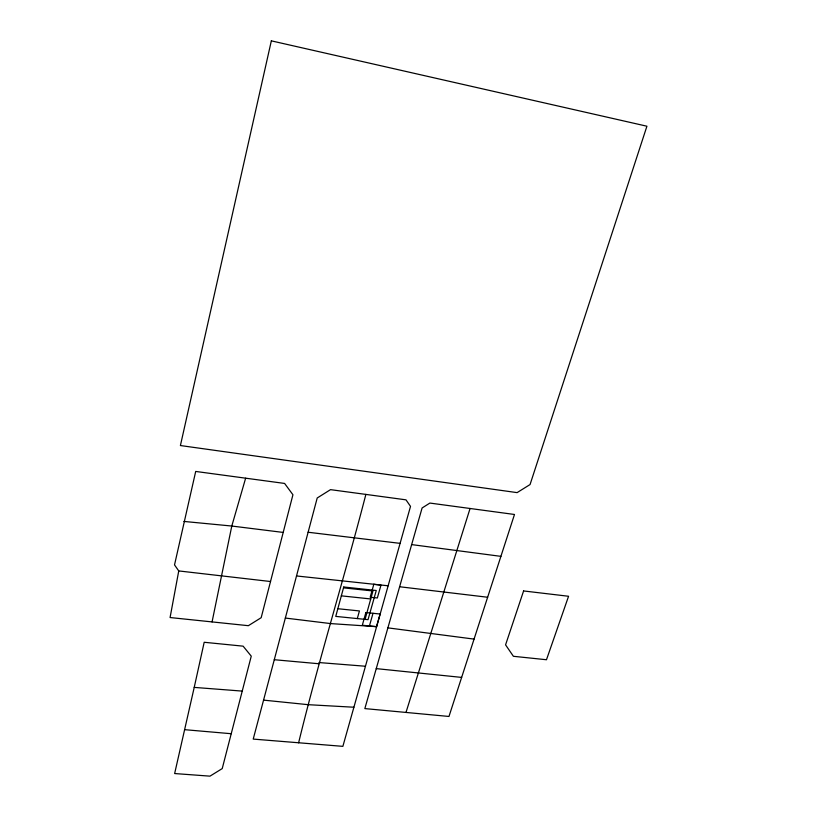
<?xml version="1.0" encoding="UTF-8"?>
<svg xmlns="http://www.w3.org/2000/svg" width="817" height="817" viewBox="0 0 817 817"><rect width="100%" height="100%" fill="white"/><g stroke="black" fill="none" stroke-linecap="round" stroke-linejoin="round"><path stroke-width="1.23" d="M178.749 570.93L170.079 617.54L248.358 625.689L261.174 617.703L292.935 494.755L284.602 483.439L195.702 471.44L174.521 564.894L178.749 570.93L270.529 581.52M212.063 621.921L231.793 526.036L245.641 478.19M194.221 687.393L204.189 642.274L243.119 646.165L251.258 656.153L222.224 768.593L209.979 776.15L174.644 773.546L194.221 687.393L242.24 691.1M298.613 742.806C318.885 659.431 344.406 577.486 365.873 494.408L405.978 499.841L410.522 506.387L342.874 746.35L253.219 739.089L317.21 497.982L330.517 489.649L365.873 494.408M365.066 619.368L372.95 590.977L343.508 587.852M357.305 618.581L359.429 610.942L337.829 608.716M369.427 625.955L373.012 613.291M387.891 627.864L422.103 507.97L429.885 503.068L514.485 514.475L448.972 716.458L364.842 708.594L387.891 627.864L474.054 639.108M405.988 712.424L470.071 508.47M353.894 707.226L308.295 704.693L263.564 700.128M376.606 626.67L330.824 623.606L285.327 618.061M318.998 662.556L365.465 666.243M184.856 729.693L231.221 733.717M274.287 659.717L318.701 663.731M183.876 521.43L231.793 526.036L283.213 532.429M376.249 668.623L461.646 677.405M341.332 595.848L370.734 598.953M296.52 575.954L388.136 585.789M399.625 586.749L487.647 597.247M308.121 532.245L400.095 543.366M411.666 544.602L500.903 556.357M271.336 40.85L180.404 445.541L517.1 492.62L530.059 484.552L646.921 126.216L271.336 40.85M343.743 586.994L335.746 616.396L368.028 619.664L376.259 590.497L343.743 586.994M365.873 612.556L362.319 625.24L376.525 626.659L380.13 614.027L365.873 612.556M373.808 584.318L370.183 597.217L377.342 597.973L380.988 585.105L373.808 584.318M523.595 590.946L505.57 644.858L513.403 656.296L546.481 659.738L568.571 596.267L523.595 590.946"/></g></svg>
